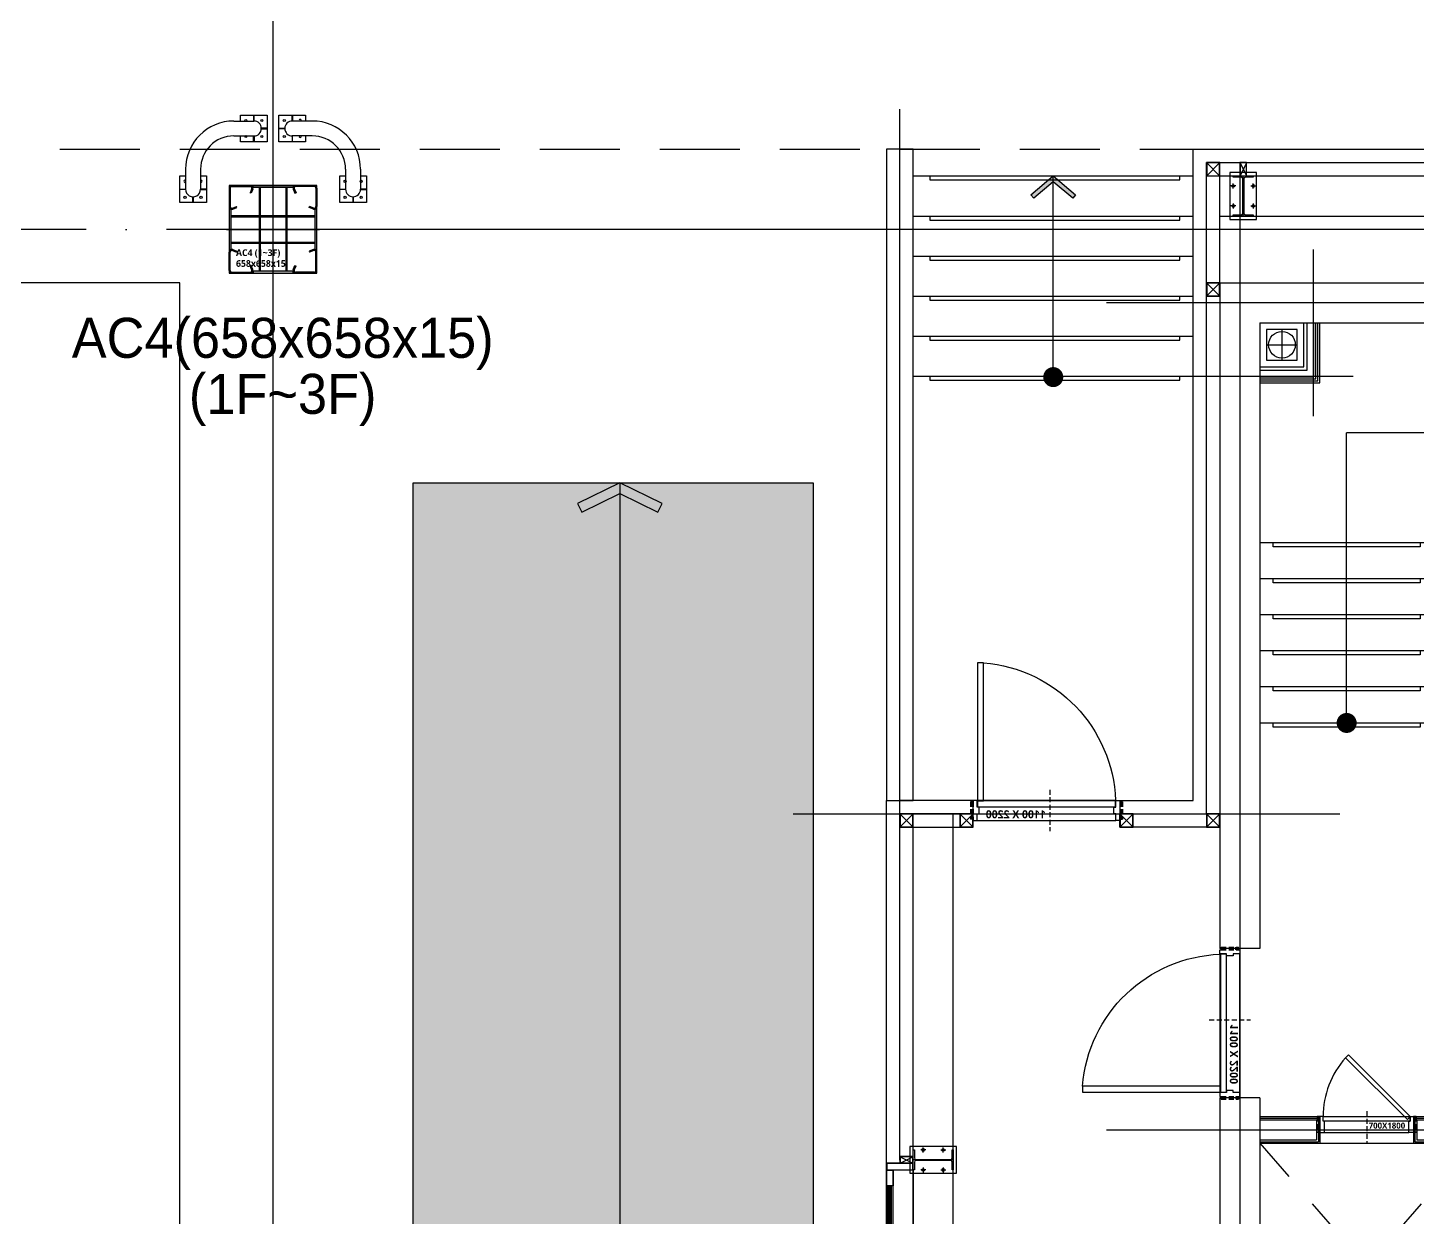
# Model space of a CAD drawing. Header units: millimetres. Extents: x -47382 to 204618, y -51045 to 127155.
# Drawn here: x 67161 to 77579, y 56467 to 65382 of the extents above; entities that cross this region are included whole.
import ezdxf
from ezdxf.enums import TextEntityAlignment as Align

# ---------------------------------------------------------------- set-up
doc = ezdxf.new("R2010")
doc.units = ezdxf.units.MM
doc.header["$LTSCALE"] = 300
doc.header["$MEASUREMENT"] = 0
for name, pattern in [('CEN', [62, 60, -1, 0, -1]), ('HID', [2, 1.1, -0.9]), ('HIDDEN2', [0.1875, 0.125, -0.0625]), ('STD_HIDDEN', [3, 2, -1])]:
    doc.linetypes.add(name, pattern=pattern)
doc.layers.get('0').update_dxf_attribs({"linetype": 'CONTINUOUS'})
doc.layers.get('Defpoints').update_dxf_attribs({"color": 153, "linetype": 'CONTINUOUS'})
for name, color, linetype in [('1', 7, 'CONTINUOUS'), ('6', 6, 'CONTINUOUS'), ('A-CEN', 1, 'CEN'), ('A-CODE-DRAIN', 6, 'CONTINUOUS'), ('A-DOOR', 4, 'CONTINUOUS'), ('A-DOOR-JAMB', 4, 'CONTINUOUS'), ('A-DOOR-SILL', 8, 'CONTINUOUS'), ('A-DOOR-SWING', 8, 'CONTINUOUS'), ('A-FLOR-FLIN-TYP2', 8, 'CONTINUOUS'), ('A-FLOR-GW', 6, 'CONTINUOUS'), ('A-FLOR-LINE-ABOV', 6, 'STD_HIDDEN'), ('A-FLOR-PANL', 6, 'CONTINUOUS'), ('A-FLOR-STRA-ETC', 7, 'CONTINUOUS'), ('A-FLOR-STRA-MAIN', 4, 'CONTINUOUS'), ('A-FLOR-STRA-SUB', 9, 'CONTINUOUS'), ('A-FLOR-STUD', 9, 'CONTINUOUS'), ('A-PS-HID', 5, 'HID'), ('A-ST-AXIS-CEN', 252, 'CEN'), ('A-ST-COL', 2, 'CONTINUOUS'), ('A-ST-CONC', 2, 'CONTINUOUS'), ('A-WALL-DRY1', 7, 'CONTINUOUS'), ('A-WALL-LOW', 8, 'CONTINUOUS'), ('A-WIN', 4, 'CONTINUOUS'), ('A-볼라드', 8, 'CONTINUOUS'), ('AA-PARK-CAR4(B)', 5, 'CONTINUOUS'), ('Bound', 9, 'CONTINUOUS'), ('ELE2', 3, 'CONTINUOUS'), ('SS-PLATE', 32, 'CONTINUOUS'), ('STEEL', 2, 'CONTINUOUS'), ('XREF-PLAN$0$A-STEEL', 7, 'CONTINUOUS'), ('도크램프', 254, 'CONTINUOUS'), ('충돌방지대 OUT', 8, 'CONTINUOUS')]:
    doc.layers.add(name, color=color, linetype=linetype)
doc.layers.add('A-ANNO-NPLT', color=129, linetype='CONTINUOUS', plot=False)
doc.layers.add('Defpoint', color=161, linetype='CONTINUOUS', plot=False)
doc.styles.add('SH_대대리576', font='NanumGothicBold.ttf')
doc.styles.add('SHP-나눔bo', font='')
doc.styles.add('돋움', font='')
doc.styles.get('SHP-나눔bo').set_extended_font_data('NanumGothic', bold=True)
doc.styles.get('돋움').set_extended_font_data('Dotum')

# ---------------------------------------------------------------- blocks, each defined once
blk = doc.blocks.new('XR-평면도$0$8F-PLAN$0$arrow2')
at = {"color": 8}
blk.add_lwpolyline([(-0.002, 0.87), (0.738, 0), (-0.002, -0.87), (0.15, -1), (1, 0), (0.15, 1)], close=True, dxfattribs=at)
for points in [[(-0.002, 0.87), (0.15, 1), (0.738, 0), (1, 0)], [(0.738, 0), (1, 0), (-0.002, -0.87), (0.15, -1)]]:
    blk.add_solid(points, dxfattribs=at)
blk = doc.blocks.new('_P대형')
at = {"layer": 'AA-PARK-CAR4(B)'}
blk.add_line((-150, -1500), (-3250, -13000), dxfattribs=at)
blk.add_lwpolyline([(-150, -1500), (-150, -13000), (-3250, -13000), (-3250, -1500)], close=True, dxfattribs=at)
blk = doc.blocks.new('A$C04AA576A')
at = {"layer": 'AA-PARK-CAR4(B)', "xscale": -1}
blk.add_blockref('_P대형', (7050, 13926, -103000), dxfattribs=at)
blk = doc.blocks.new('A$C0e376f74')
at = {"layer": 'A-ANNO-NPLT', "linetype": 'HIDDEN2'}
for p, q in [((525, 230), (525, -80)), ((-20, 140), (-20, 10)), ((0, 140), (-20, 140)), ((0, 120), (-20, 120)), ((-10, 140), (-10, 10)), ((0, 140), (0, 10)), ((1100, 140), (1120, 140)), ((1100, 140), (1100, 10)), ((1100, 120), (1120, 120)), ((1110, 140), (1110, 10)), ((1120, 140), (1120, 10)), ((0, 30), (-20, 30)), ((0, 10), (-20, 10)), ((1100, 30), (1120, 30)), ((1100, 10), (1120, 10))]:
    blk.add_line(p, q, dxfattribs=at)
at = {"layer": 'A-ANNO-NPLT', "linetype": 'ByBlock'}
blk.add_lwpolyline([(1067, 102), (33, 102), (33, 147), (1067, 147)], close=True, dxfattribs=at)
at = {"layer": 'A-DOOR', "linetype": 'ByBlock'}
blk.add_lwpolyline([(1067, 1181), (1067, 147), (1022, 147), (1022, 1181)], close=True, dxfattribs=at)
at = {"layer": 'A-DOOR-JAMB'}
for points in [[(0, 20), (0, 0), (30, 0), (30, 50), (45, 50), (45, 100), (30, 100), (30, 150), (0, 150), (0, 130)], [(1100, 20), (1100, 0), (1070, 0), (1070, 50), (1055, 50), (1055, 100), (1070, 100), (1070, 150), (1100, 150), (1100, 130)]]:
    blk.add_lwpolyline(points, dxfattribs=at)
at = {"layer": 'A-DOOR-SILL'}
for p, q in [((30, 150), (1070, 150)), ((1070, 0), (30, 0))]:
    blk.add_line(p, q, dxfattribs=at)
at = {"layer": 'A-DOOR-SWING'}
blk.add_arc((1107, 109), 1075, 94.5299, 177.8035, dxfattribs=at)
at = {"layer": 'A-ANNO-NPLT', "linetype": 'ByBlock', "style": 'SHP-나눔bo'}
blk.add_text('1100 X 2200', height=60, dxfattribs=at).set_placement((781, 16), align=Align.CENTER)
blk = doc.blocks.new('XR-평면도$0$DOOR_1000')
at = {"layer": 'A-DOOR', "xscale": -1, "rotation": 1.297666310037115e-12}
blk.add_blockref('A$C0e376f74', (1100, 0), dxfattribs=at)
blk = doc.blocks.new('A$Ce0defec1')
at = {"layer": 'A-ANNO-NPLT', "linetype": 'HIDDEN2'}
for p, q in [((-120, 720), (-120, 700)), ((-120, 720), (0, 720)), ((-120, 710), (0, 710)), ((-120, 700), (0, 700)), ((-110, 720), (-110, 700)), ((-20, 720), (-20, 700)), ((0, 720), (0, 700)), ((-160, 350), (78, 350)), ((-120, 0), (-120, -20)), ((-120, 0), (0, 0)), ((-110, 0), (-110, -20)), ((-20, 0), (-20, -20)), ((0, 0), (0, -20)), ((-120, -10), (0, -10)), ((-120, -20), (0, -20))]:
    blk.add_line(p, q, dxfattribs=at)
at = {"layer": 'A-ANNO-NPLT', "linetype": 'ByBlock'}
blk.add_lwpolyline([(-120, 677), (-85, 677), (-85, 23), (-120, 23)], close=True, dxfattribs=at)
at = {"layer": 'A-DOOR', "linetype": 'ByBlock'}
for p, q in [((-582, 215), (-120, 677)), ((-561, 192), (-98, 655)), ((-120, 677), (-120, 700)), ((-120, 700), (0, 700)), ((-120, 677), (-98, 655)), ((-85, 677), (-120, 677)), ((-85, 665), (-85, 677)), ((0, 665), (-85, 665)), ((0, 700), (0, 665))]:
    blk.add_line(p, q, dxfattribs=at)
blk.add_lwpolyline([(-582, 215), (-561, 192)], dxfattribs=at)
at = {"layer": 'A-DOOR-JAMB'}
for p, q in [((-85, 23), (-120, 23)), ((-120, 23), (-120, 0)), ((-110, 0), (0, 0)), ((-85, 35), (-85, 23)), ((0, 35), (-85, 35)), ((0, 0), (0, 35))]:
    blk.add_line(p, q, dxfattribs=at)
at = {"layer": 'A-DOOR-SILL'}
blk.add_line((0, 18), (0, 665), dxfattribs=at)
at = {"layer": 'A-DOOR-SWING'}
blk.add_arc((-117, 691), 668, 228.3916, 269.7655, dxfattribs=at)
at = {"layer": 'A-ANNO-NPLT', "linetype": 'ByBlock', "style": 'SHP-나눔bo'}
blk.add_text('700X1800', height=45, rotation=90, dxfattribs=at).set_placement((-30, 502), align=Align.CENTER)
blk = doc.blocks.new('12')
at = {"layer": 'A-CEN'}
for p, q in [((-3350, 850), (-3350, -9450)), ((-150, -12100), (-150, 850)), ((850, -150), (-4350, -150)), ((-1500, -9450), (-1500, -6050)), ((-4350, -6350), (850, -6350)), ((-4350, -8450), (850, -8450))]:
    blk.add_line(p, q, dxfattribs=at)
at = {"layer": 'A-FLOR-FLIN-TYP2'}
for p, q in [((-2750, -6450), (-2050, -6450)), ((-1198, -6450), (-500, -6450))]:
    blk.add_line(p, q, dxfattribs=at)
at = {"layer": 'A-FLOR-STRA-ETC'}
for p, q in [((-2550, -3300), (-2550, -1125)), ((-950, -1125), (-2550, -1125)), ((-950, -3570), (-950, -1125)), ((-950, -4920), (-950, -4110))]:
    blk.add_line(p, q, dxfattribs=at)
at = {"layer": 'A-FLOR-STRA-ETC', "const_width": 75}
for points in [[(-2550, -3337, -1), (-2550, -3262, -1)], [(-950, -4957, -1), (-950, -4882, -1)]]:
    blk.add_lwpolyline(points, format="xyb", close=True, dxfattribs=at)
at = {"layer": 'A-FLOR-STRA-ETC'}
blk.add_lwpolyline([(-1943, -4110), (-1004, -3852), (-950, -4069), (-950, -3611), (-897, -3825), (-57, -3568)], dxfattribs=at)
at = {"layer": 'A-FLOR-STRA-MAIN'}
for p, q in [((-1900, -1950), (-3200, -1950)), ((-1800, -1950), (-1850, -1950)), ((-1650, -1950), (-1700, -1950)), ((-300, -1950), (-1600, -1950)), ((-1900, -2220), (-3200, -2220)), ((-1800, -2220), (-1850, -2220)), ((-1650, -2220), (-1700, -2220)), ((-300, -2220), (-1600, -2220)), ((-1900, -2490), (-3200, -2490)), ((-1800, -2490), (-1850, -2490)), ((-1650, -2490), (-1700, -2490)), ((-300, -2490), (-1600, -2490)), ((-1900, -2760), (-3200, -2760)), ((-1800, -2760), (-1850, -2760)), ((-1650, -2760), (-1700, -2760)), ((-300, -2760), (-1600, -2760)), ((-1900, -3030), (-3200, -3030)), ((-1800, -3030), (-1850, -3030)), ((-1650, -3030), (-1700, -3030)), ((-300, -3030), (-1600, -3030)), ((-1900, -3300), (-3200, -3300)), ((-1800, -3300), (-1850, -3300)), ((-1650, -3300), (-1700, -3300)), ((-300, -3300), (-1600, -3300)), ((-1650, -3570), (-1700, -3570)), ((-300, -3570), (-1600, -3570)), ((-1650, -3840), (-1700, -3840)), ((-300, -3840), (-1600, -3840)), ((-1650, -4110), (-1700, -4110)), ((-300, -4110), (-1600, -4110)), ((-1650, -4380), (-1700, -4380)), ((-300, -4380), (-1600, -4380)), ((-1650, -4650), (-1700, -4650)), ((-300, -4650), (-1600, -4650)), ((-1650, -4920), (-1700, -4920)), ((-300, -4920), (-1600, -4920))]:
    blk.add_line(p, q, dxfattribs=at)
blk.add_lwpolyline([(-1800, -4920), (-1700, -4920), (-1700, -1950), (-1800, -1950)], close=True, dxfattribs=at)
at = {"layer": 'A-FLOR-STRA-SUB'}
for points in [[(-1600, -5020), (-1900, -5020), (-1900, -1850), (-1600, -1850)], [(-1650, -4970), (-1850, -4970), (-1850, -1900), (-1650, -1900)]]:
    blk.add_lwpolyline(points, close=True, dxfattribs=at)
at = {"layer": 'A-FLOR-STRA-SUB', "color": 250}
for points in [[(-2000, -1950), (-2000, -1980), (-3100, -1980), (-3100, -1950)], [(-400, -1950), (-400, -1920), (-1500, -1920), (-1500, -1950)], [(-2000, -2220), (-2000, -2250), (-3100, -2250), (-3100, -2220)], [(-400, -2220), (-400, -2190), (-1500, -2190), (-1500, -2220)], [(-2000, -2490), (-2000, -2520), (-3100, -2520), (-3100, -2490)], [(-400, -2490), (-400, -2460), (-1500, -2460), (-1500, -2490)], [(-2000, -2760), (-2000, -2790), (-3100, -2790), (-3100, -2760)], [(-400, -2760), (-400, -2730), (-1500, -2730), (-1500, -2760)], [(-400, -3030), (-400, -3000), (-1500, -3000), (-1500, -3030)], [(-2000, -3030), (-2000, -3060), (-3100, -3060), (-3100, -3030)], [(-2000, -3300), (-2000, -3330), (-3100, -3330), (-3100, -3300)], [(-400, -3300), (-400, -3270), (-1500, -3270), (-1500, -3300)], [(-400, -3570), (-400, -3540), (-1500, -3540), (-1500, -3570)], [(-400, -3840), (-400, -3810), (-1500, -3810), (-1500, -3840)], [(-400, -4110), (-400, -4080), (-1500, -4080), (-1500, -4110)], [(-400, -4380), (-400, -4350), (-1500, -4350), (-1500, -4380)], [(-400, -4650), (-400, -4620), (-1500, -4620), (-1500, -4650)], [(-400, -4920), (-400, -4890), (-1500, -4890), (-1500, -4920)]]:
    blk.add_lwpolyline(points, dxfattribs=at)
at = {"layer": 'A-PS-HID'}
for p, q in [((-3200, -6450), (-1600, -8300)), ((-1600, -6450), (-3200, -8300)), ((-300, -6450), (-1400, -8300)), ((-1400, -6450), (-300, -8300))]:
    blk.add_line(p, q, dxfattribs=at)
at = {"layer": 'A-ST-CONC'}
for p, q in [((-3500, 0), (0, 0)), ((-3500, 0), (-3500, -4990)), ((0, -8600), (0, 0)), ((-3200, -300), (-300, -300)), ((-3200, -300), (-3200, -4990)), ((-300, -8300), (-300, -300)), ((-3200, -4990), (-3500, -4990)), ((-3500, -6110), (-3500, -8600)), ((-3200, -6110), (-3500, -6110)), ((-3200, -6110), (-3200, -8300)), ((-3200, -8300), (-300, -8300)), ((-3500, -8600), (0, -8600))]:
    blk.add_line(p, q, dxfattribs=at)
at = {"layer": 'A-WALL-DRY1'}
for p, q in [((-3200, -6250), (-2750, -6250)), ((-2750, -6250), (-2750, -6450)), ((-2050, -6250), (-1200, -6250)), ((-2050, -6250), (-2050, -6450)), ((-1200, -6250), (-1200, -6450)), ((-500, -6250), (-500, -6450)), ((-500, -6250), (-300, -6250)), ((-3200, -6262), (-2762, -6262)), ((-3200, -6275), (-2775, -6275)), ((-2775, -6275), (-2775, -6425)), ((-2762, -6262), (-2762, -6438)), ((-2038, -6262), (-1212, -6262)), ((-2038, -6262), (-2038, -6438)), ((-2025, -6275), (-1225, -6275)), ((-2025, -6275), (-2025, -6425)), ((-1225, -6275), (-1225, -6425)), ((-1212, -6262), (-1212, -6438)), ((-488, -6262), (-488, -6438)), ((-488, -6262), (-300, -6262)), ((-475, -6275), (-475, -6425)), ((-475, -6275), (-300, -6275)), ((-3200, -6425), (-2775, -6425)), ((-3200, -6438), (-2762, -6438)), ((-3200, -6450), (-2750, -6450)), ((-2050, -6450), (-1200, -6450)), ((-2038, -6438), (-1212, -6438)), ((-2025, -6425), (-1225, -6425)), ((-1600, -8300), (-1600, -6450)), ((-1588, -8300), (-1588, -6450)), ((-1575, -8300), (-1575, -6450)), ((-1425, -8300), (-1425, -6450)), ((-1412, -8300), (-1412, -6450)), ((-1400, -8300), (-1400, -6450)), ((-500, -6450), (-300, -6450)), ((-488, -6438), (-300, -6438)), ((-475, -6425), (-300, -6425))]:
    blk.add_line(p, q, dxfattribs=at)
at = {"layer": 'A-DOOR', "xscale": -1, "rotation": 89.99999999999982}
blk.add_blockref('A$C0e376f74', (-3350, -5000), dxfattribs=at)
at = {"layer": 'A-DOOR', "rotation": 270}
for p in [(-2750, -6370), (-1200, -6370)]:
    blk.add_blockref('A$Ce0defec1', p, dxfattribs=at)
at = {"layer": 'A-FLOR-STRA-ETC', "extrusion": (0, 0, -1), "xscale": 166.9148302599861, "yscale": 167.8920954242349, "zscale": -166.9148302599861, "rotation": 270.0000170093786}
blk.add_blockref('XR-평면도$0$8F-PLAN$0$arrow2', (950, -3403), dxfattribs=at)
at = {"layer": 'A-FLOR-STRA-ETC', "xscale": 166.9148302599861, "yscale": 167.8920954242349, "zscale": 166.9148302599861, "rotation": 90.00001700937857}
blk.add_blockref('XR-평면도$0$8F-PLAN$0$arrow2', (-950, -4277), dxfattribs=at)
blk = doc.blocks.new('A$C284E115B')
at = {"layer": 'A-FLOR-STUD'}
for p, q in [((2, 48, -103000), (98, 2, -103000)), ((2, 2, -103000), (98, 48, -103000))]:
    blk.add_line(p, q, dxfattribs=at)
at = {"layer": 'A-FLOR-STUD', "elevation": -103000}
for points in [[(0, 50), (100, 50), (100, 0), (0, 0)], [(2, 48), (98, 48), (98, 2), (2, 2)]]:
    blk.add_lwpolyline(points, close=True, dxfattribs=at)
blk = doc.blocks.new('BOLT')
at = {"layer": '1', "color": 251}
for p, q in [((-21, 0), (21, 0)), ((0, -21), (0, 21))]:
    blk.add_line(p, q, dxfattribs=at)
at = {"layer": '6', "color": 251}
blk.add_circle((0, 0), 11, dxfattribs=at)
blk = doc.blocks.new('WC2_BP')
at = {"layer": 'SS-PLATE', "color": 251, "ltscale": 0.05}
blk.add_lwpolyline([(-175, -100), (175, -100), (175, 100), (-175, 100)], close=True, dxfattribs=at)
at = {"linetype": 'HID', "yscale": 0.909090909090909, "zscale": 0.909090909090909}
for p, xscale in [((-75, 75), -0.909090909090909), ((75, 75), 0.909090909090909)]:
    blk.add_blockref('BOLT', p, dxfattribs=dict(at, xscale=xscale))
at = {"linetype": 'HID', "yscale": 0.909090909090909, "zscale": 0.909090909090909, "rotation": 180}
for p, xscale in [((-75, -75), 0.909090909090909), ((75, -75), -0.909090909090909)]:
    blk.add_blockref('BOLT', p, dxfattribs=dict(at, xscale=xscale))
blk = doc.blocks.new('H-300X150X6_5X9')
at = {"layer": 'Defpoint'}
for p, q in [((0, -150), (0, 150)), ((-3.25, 0), (3.25, 0))]:
    blk.add_line(p, q, dxfattribs=at)
at = {"layer": 'STEEL'}
blk.add_lwpolyline([(-75, -150), (-75, -141), (-16.25, -141, 0.41421356), (-3.25, -128), (-3.25, 128, 0.41421356), (-16.25, 141), (-75, 141), (-75, 150), (75, 150), (75, 141), (16.25, 141, 0.41421356), (3.25, 128), (3.25, -128, 0.41421356), (16.25, -141), (75, -141), (75, -150)], format="xyb", close=True, dxfattribs=at)
at = {"layer": 'SS-PLATE', "color": 251, "ltscale": 0.05, "rotation": 90}
blk.add_blockref('WC2_BP', (0, 0), dxfattribs=at)
blk = doc.blocks.new('A$C2E56680A')
blk.add_blockref('A$C284E115B', (0, 50))
at = {"layer": 'STEEL', "xscale": -1, "rotation": 90.00000000000006}
blk.add_blockref('H-300X150X6_5X9', (250, 75, -103000), dxfattribs=at)
blk = doc.blocks.new('XREF-PLAN$0$각-100X100')
at = {"layer": 'XREF-PLAN$0$A-STEEL', "color": 1}
for p, q in [((-47.7, -47.7), (47.7, 47.7)), ((-47.7, 47.7), (47.7, -47.7))]:
    blk.add_line(p, q, dxfattribs=at)
at = {"layer": 'XREF-PLAN$0$A-STEEL'}
blk.add_lwpolyline([(-50, -50), (50, -50), (50, 50), (-50, 50)], close=True, dxfattribs=at)
at = {"layer": 'XREF-PLAN$0$A-STEEL', "color": 8}
blk.add_lwpolyline([(-47.7, -47.7), (47.7, -47.7), (47.7, 47.7), (-47.7, 47.7)], close=True, dxfattribs=at)
blk = doc.blocks.new('지하2층평면도$0$지상1층 평면도$0$A$C063060C9')
at = {"layer": 'A-볼라드', "color": 8}
for p, q in [((98, 652), (98, 612)), ((102, 652), (98, 652)), ((102, 612), (102, 652)), ((4, 558), (4, 554)), ((44, 558), (4, 558)), ((4, 554), (44, 554)), ((44, 406), (44, 556)), ((156, 558), (196, 558)), ((156, 406), (156, 556)), ((196, 554), (156, 554)), ((196, 558), (196, 554)), ((406, 156), (556, 156)), ((554, 196), (554, 156)), ((558, 196), (554, 196)), ((558, 156), (558, 196)), ((406, 44), (556, 44)), ((554, 4), (554, 44)), ((558, 4), (554, 4)), ((558, 44), (558, 4)), ((612, 102), (652, 102)), ((652, 98), (612, 98)), ((652, 102), (652, 98))]:
    blk.add_line(p, q, dxfattribs=at)
for points in [[(44, 456), (0, 456), (0, 656), (200, 656)], [(200, 656), (200, 456), (156, 456)], [(656, 200), (656, 0), (456, 0), (456, 44)], [(456, 156), (456, 200), (656, 200)]]:
    blk.add_lwpolyline(points, dxfattribs=at)
for centre in [(40, 616), (160, 616), (40, 496), (160, 496), (616, 160), (616, 40)]:
    blk.add_circle(centre, 8, dxfattribs=at)
for centre, radius, start, end in [((100, 556), 56, 0, 180), ((406, 406), 362, 180, 270), ((406, 406), 250, 180, 270), ((496, 160), 8, 330, 210), ((556, 100), 56, 270, 90), ((496, 40), 8, 150, 30)]:
    blk.add_arc(centre, radius, start, end, dxfattribs=at)
blk = doc.blocks.new('사무실창_01')
at = {"layer": 'A-WIN'}
for p, q in [((508391, 325837), (508391, 326962)), ((508191, 326842), (508191, 325957)), ((508199, 325957), (508199, 326842)), ((508207, 325957), (508207, 326842)), ((508219, 325957), (508219, 326842)), ((508227, 325957), (508227, 326842)), ((508241, 326842), (508241, 325957)), ((508391, 324662), (508391, 325787)), ((508191, 325667), (508191, 324782)), ((508199, 325667), (508199, 324782)), ((508207, 325667), (508207, 324782)), ((508219, 325667), (508219, 324782)), ((508227, 325667), (508227, 324782)), ((508241, 325667), (508241, 324782))]:
    blk.add_line(p, q, dxfattribs=at)
for points in [[(508391, 326962), (508391, 327012), (508191, 327012), (508191, 326962), (508391, 326962)], [(508241, 326962), (508241, 326842), (508191, 326842), (508191, 326962), (508241, 326962)], [(508193, 327010), (508193, 326964), (508389, 326964), (508389, 327010), (508193, 327010)], [(508193, 326844), (508193, 326960), (508239, 326960), (508239, 326844), (508193, 326844)], [(508191, 325837), (508391, 325837), (508391, 325787), (508191, 325787), (508191, 325837)], [(508241, 325787), (508241, 325667), (508191, 325667), (508191, 325787), (508241, 325787)], [(508193, 325669), (508193, 325785), (508239, 325785), (508239, 325669), (508193, 325669)], [(508191, 324662), (508391, 324662), (508391, 324612), (508191, 324612), (508191, 324662)]]:
    blk.add_lwpolyline(points, dxfattribs=at)
for points in [[(508241, 325957), (508191, 325957), (508191, 325837), (508241, 325837)], [(508239, 325955), (508193, 325955), (508193, 325839), (508239, 325839)], [(508193, 325835), (508389, 325835), (508389, 325789), (508193, 325789), (508193, 325835)], [(508241, 324782), (508191, 324782), (508191, 324662), (508241, 324662)], [(508239, 324780), (508193, 324780), (508193, 324664), (508239, 324664)], [(508193, 324660), (508389, 324660), (508389, 324614), (508193, 324614), (508193, 324660)]]:
    blk.add_lwpolyline(points, close=True, dxfattribs=at)
blk = doc.blocks.new('AC4(1~2f)')
for points in [[(199, 678), (499, 678), (499, 663), (199, 663)], [(20, 499), (20, 199), (35, 199), (35, 499)], [(678, 199), (678, 499), (663, 499), (663, 199)], [(199, 20), (499, 20), (499, 35), (199, 35)]]:
    blk.add_hatch(color=9).paths.add_polyline_path(points)
for p, q in [((244, 665), (244, 33)), ((253, 665), (253, 33)), ((444, 665), (444, 33)), ((453, 665), (453, 33)), ((33, 453), (665, 453)), ((33, 444), (665, 444)), ((33, 254), (665, 254)), ((33, 245), (665, 245))]:
    blk.add_line(p, q)
at = {"color": 8, "linetype": 'Continuous'}
for points in [[(199, 678), (499, 678), (499, 663), (199, 663)], [(20, 499), (20, 199), (35, 199), (35, 499)], [(678, 199), (678, 499), (663, 499), (663, 199)], [(199, 20), (499, 20), (499, 35), (199, 35)]]:
    blk.add_lwpolyline(points, close=True, dxfattribs=at)
at = {"layer": 'A-ST-COL'}
for p, q in [((20, 658), (20, 519)), ((28, 658), (28, 519)), ((40, 678), (179, 678)), ((40, 670), (179, 670)), ((190, 654), (177, 623)), ((198, 651), (185, 620)), ((500, 651), (513, 620)), ((508, 654), (521, 623)), ((658, 678), (519, 678)), ((658, 670), (519, 670)), ((670, 658), (670, 519)), ((678, 658), (678, 519)), ((185, 620), (177, 623)), ((513, 620), (521, 623)), ((44, 508), (75, 521)), ((47, 500), (78, 513)), ((78, 513), (75, 521)), ((620, 513), (623, 521)), ((651, 500), (620, 513)), ((654, 508), (623, 521)), ((20, 40), (20, 179)), ((28, 40), (28, 179)), ((44, 190), (75, 177)), ((47, 198), (78, 185)), ((78, 185), (75, 177)), ((651, 198), (620, 185)), ((620, 185), (623, 177)), ((654, 190), (623, 177)), ((670, 40), (670, 179)), ((678, 40), (678, 179)), ((40, 28), (179, 28)), ((40, 20), (179, 20)), ((185, 78), (177, 75)), ((190, 44), (177, 75)), ((198, 47), (185, 78)), ((500, 47), (513, 78)), ((508, 44), (521, 75)), ((513, 78), (521, 75)), ((658, 28), (519, 28)), ((658, 20), (519, 20))]:
    blk.add_line(p, q, dxfattribs=at)
for centre, radius, start, end in [((40, 658), 20, 90, 180), ((40, 658), 12, 90, 180), ((179, 658), 20, 340, 90), ((179, 658), 12, 340, 90), ((519, 658), 20, 90, 200), ((519, 658), 12, 90, 200), ((658, 658), 20, 0, 90), ((658, 658), 12, 0, 90), ((40, 519), 20, 180, 290), ((40, 519), 12, 180, 290), ((658, 519), 20, 250, 0), ((658, 519), 12, 250, 0), ((40, 179), 20, 70, 180), ((40, 179), 12, 70, 180), ((658, 179), 20, 0, 110), ((658, 179), 12, 0, 110), ((40, 40), 20, 180, 270), ((40, 40), 12, 180, 270), ((179, 40), 20, 270, 20), ((179, 40), 12, 270, 20), ((519, 40), 20, 160, 270), ((519, 40), 12, 160, 270), ((658, 40), 20, 270, 0), ((658, 40), 12, 270, 0)]:
    blk.add_arc(centre, radius, start, end, dxfattribs=at)
at = {"layer": 'Bound', "color": 9, "linetype": 'Continuous'}
for p, q in [((678, 678), (20, 678)), ((20, 678), (20, 20)), ((678, 20), (678, 678)), ((20, 20), (678, 20))]:
    blk.add_line(p, q, dxfattribs=at)
at = {"layer": 'Defpoint'}
for p, q in [((349, 0), (349, 698)), ((0, 349), (698, 349))]:
    blk.add_line(p, q, dxfattribs=at)
at = {"layer": 'Defpoint', "linetype": 'Continuous', "style": 'SH_대대리576'}
for s, p in [('AC4 (1~3F)', (71, 174)), ('658x658x15', (71, 93))]:
    blk.add_text(s, height=50, dxfattribs=at).set_placement(p, align=Align.MIDDLE_LEFT)
blk = doc.blocks.new('ACT 지상1층구조평면도')
blk.add_blockref('AC4(1~2f)', (116033, 114567))

msp = doc.modelspace()

# ---------------------------------------------------------------- hatches: boundary and pattern name
at = {"layer": '도크램프'}
h = msp.add_hatch(color=256, dxfattribs=at)
h.dxf.hatch_style = 1
h.paths.add_polyline_path([(73050, 51971), (73050, 61971), (70050, 61971), (70050, 51971)])

# ---------------------------------------------------------------- linework, layer by layer
at = {"layer": 'A-CEN'}
for p, q in [((73700, 56894), (73700, 64771)), ((76800, 63721), (76800, 62471)), ((75850, 62771), (77100, 62771)), ((73700, 56894), (73700, 61821)), ((73700, 56894), (73700, 61821)), ((73700, 56894), (73700, 61821)), ((72900, 59491), (77000, 59491))]:
    msp.add_line(p, q, dxfattribs=at)
at = {"layer": 'A-CODE-DRAIN'}
for p, q in [((76565, 63121), (76565, 62891)), ((76450, 63006), (76680, 63006))]:
    msp.add_line(p, q, dxfattribs=at)
msp.add_circle((76565, 63006), 100, dxfattribs=at)
at = {"layer": 'A-FLOR-FLIN-TYP2'}
for p, q in [((76100, 64271), (79600, 64271)), ((76100, 63971), (79600, 63971)), ((73800, 51996), (73800, 59491)), ((74100, 51996), (74100, 59491))]:
    msp.add_line(p, q, dxfattribs=at)
for points in [[(76100, 63471), (76100, 64271)], [(73700, 59391), (74250, 59391), (74250, 59491)], [(76100, 59391), (75350, 59391), (75350, 59491)]]:
    msp.add_lwpolyline(points, dxfattribs=at)
at = {"layer": 'A-FLOR-GW'}
for p, q in [((75900, 59591), (75900, 64471)), ((75900, 64471), (80600, 64471)), ((76000, 59491), (76000, 64371)), ((76000, 64371), (80500, 64371)), ((73600, 59591), (73800, 59591)), ((73700, 56894), (73700, 59591))]:
    msp.add_line(p, q, dxfattribs=at)
at = {"layer": 'A-FLOR-LINE-ABOV'}
msp.add_line((40400, 64471), (115800, 64471), dxfattribs=at)
at = {"layer": 'A-FLOR-PANL'}
for p, q in [((73600, 51771), (73600, 59591)), ((74250, 59591), (73700, 59591)), ((74250, 59491), (73700, 59491)), ((74250, 59491), (74250, 59591)), ((75350, 59591), (75350, 59491)), ((75350, 59591), (75900, 59591)), ((75350, 59491), (76000, 59491))]:
    msp.add_line(p, q, dxfattribs=at)
at = {"layer": 'A-FLOR-STRA-ETC'}
for p, q in [((74850, 62771), (74850, 64271)), ((71600, 61971), (71600, 51971))]:
    msp.add_line(p, q, dxfattribs=at)
at = {"layer": 'A-FLOR-STRA-ETC', "const_width": 75}
msp.add_lwpolyline([(74850, 62726, 1), (74850, 62801, 1)], format="xyb", close=True, dxfattribs=at)
at = {"layer": 'A-FLOR-STRA-ETC'}
msp.add_lwpolyline([(71600, 61971), (71283, 61815), (71315, 61750), (71600, 61891), (71885, 61750), (71917, 61815)], close=True, dxfattribs=at)
at = {"layer": 'A-FLOR-STRA-MAIN'}
for p, q in [((73800, 64271), (75900, 64271)), ((73800, 63971), (75900, 63971)), ((73800, 63671), (75900, 63671)), ((73800, 63371), (75900, 63371)), ((73800, 63071), (75900, 63071)), ((73800, 62771), (75900, 62771))]:
    msp.add_line(p, q, dxfattribs=at)
at = {"layer": 'A-FLOR-STRA-SUB', "color": 250}
for points in [[(73925, 64271), (73925, 64241), (75800, 64241), (75800, 64271)], [(73925, 63971), (73925, 63941), (75800, 63941), (75800, 63971)], [(73925, 63671), (73925, 63641), (75800, 63641), (75800, 63671)], [(73925, 63371), (73925, 63341), (75800, 63341), (75800, 63371)], [(73925, 63071), (73925, 63041), (75800, 63041), (75800, 63071)], [(73925, 62771), (73925, 62741), (75800, 62741), (75800, 62771)]]:
    msp.add_lwpolyline(points, dxfattribs=at)
at = {"layer": 'A-ST-AXIS-CEN'}
for p, q in [((69000, 0), (69000, 99371)), ((76250, 64371), (76250, 63321))]:
    msp.add_line(p, q, dxfattribs=at)
msp.add_lwpolyline([(142000, 63871), (0, 63871)], dxfattribs=at)
at = {"layer": 'A-WALL-DRY1'}
for points in [[(76400, 62841), (76730, 62841), (76730, 63171)], [(76400, 62816), (76755, 62816), (76755, 63171)], [(76400, 62766), (76805, 62766), (76805, 63171)], [(76400, 62751), (76820, 62751), (76820, 63171)], [(76400, 62736), (76835, 62736), (76835, 63171)], [(76400, 62721), (76850, 62721), (76850, 63171)]]:
    msp.add_lwpolyline(points, dxfattribs=at)
msp.add_lwpolyline([(76450, 62891), (76680, 62891), (76680, 63121), (76450, 63121)], close=True, dxfattribs=at)
at = {"layer": 'A-WALL-LOW'}
msp.add_lwpolyline([(73800, 59591), (73800, 64471), (73800, 64471), (73600, 64471), (73600, 59591)], dxfattribs=at)
at = {"layer": 'ELE2', "linetype": 'HID', "ltscale": 600}
msp.add_lwpolyline([(70050, 51971), (70050, 61971), (73050, 61971), (73050, 51971)], close=True, dxfattribs=at)

# ---------------------------------------------------------------- block references
for name, p in [('ACT 지상1층구조평면도', (-47382, -51045)), ('12', (79600, 63471)), ('A$C04AA576A', (58000, 51045)), ('XR-평면도$0$DOOR_1000', (74250, 59441))]:
    msp.add_blockref(name, p)
at = {"ltscale": 5}
for p in [(76050, 64321), (76050, 63421), (73750, 59441), (74200, 59441), (75400, 59441), (76050, 59441)]:
    msp.add_blockref('XREF-PLAN$0$각-100X100', p, dxfattribs=at)
at = {"xscale": -1, "rotation": 180}
msp.add_blockref('사무실창_01', (-434591, 381483), dxfattribs=at)
at = {"layer": 'A-FLOR-STRA-ETC', "extrusion": (0, 0, -1), "xscale": 166.9148302599861, "yscale": 167.8920954242349, "zscale": -166.9148302599861, "rotation": 90.00001700937857}
msp.add_blockref('XR-평면도$0$8F-PLAN$0$arrow2', (-74850, 64105), dxfattribs=at)
at = {"layer": 'A-ST-AXIS-CEN', "extrusion": (0, 0, -1), "zscale": -1}
for p, rotation in [((-76350, 64371), 270), ((-73700, 56971), 180)]:
    msp.add_blockref('A$C2E56680A', p, dxfattribs=dict(at, rotation=rotation))
at = {"layer": '충돌방지대 OUT', "color": 8}
for p, rotation in [((68300, 64727), 270), ((69700, 64727), 180)]:
    msp.add_blockref('지하2층평면도$0$지상1층 평면도$0$A$C063060C9', p, dxfattribs=dict(at, rotation=rotation))

# ---------------------------------------------------------------- texts
at = {"layer": 'Defpoints', "linetype": 'Continuous', "style": '돋움'}
for s, p in [('AC4(658x658x15)', (69072, 62818)), ('(1F~3F)', (69072, 62398))]:
    msp.add_text(s, height=300, dxfattribs=at).set_placement(p, align=Align.BOTTOM_CENTER)

doc.saveas('drawing.dxf')
